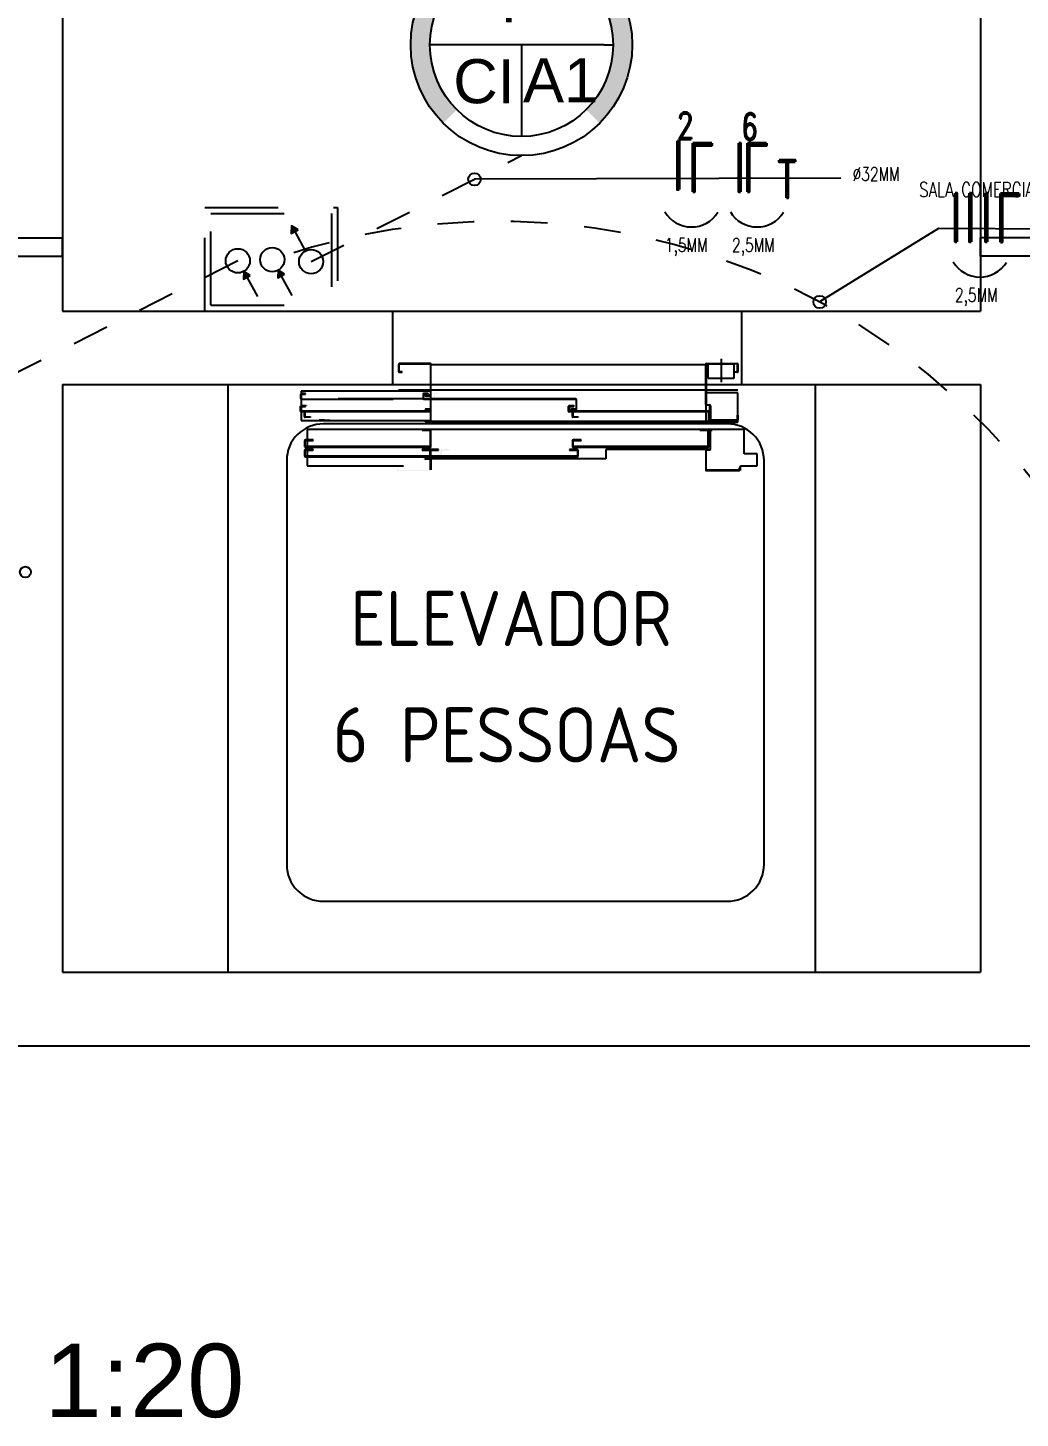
# Model space of a CAD drawing. Header units: metres. Extents: x 2999 to 3164, y 1641 to 1678.
# Drawn here: x 3031.11 to 3033.813, y 1668.473 to 1672.259 of the extents above; entities that cross this region are included whole.
import ezdxf
from ezdxf.enums import TextEntityAlignment as Align

# ---------------------------------------------------------------- set-up
doc = ezdxf.new("R2010")
doc.units = ezdxf.units.M
for name, pattern in [('CENTER', [2, 1.25, -0.25, 0.25, -0.25]), ('CONTORNO_QUADRO_T', [0.35, 0.2, -0.15]), ('DASHDOT', [1, 0.5, -0.25, 0, -0.25]), ('HIDDEN', [0.375, 0.25, -0.125])]:
    doc.linetypes.add(name, pattern=pattern)
for name, color, linetype in [('BLOCOS', 1, 'Continuous'), ('ELE-TEXTO04', 4, 'CONTORNO_QUADRO_T'), ('ELETRODUTO EMBUTIDO LAJE PAREDE', 2, 'Continuous'), ('ELETRODUTO LUMINÁRIA', 3, 'Continuous'), ('ELETRODUTO TEXTO', 250, 'Continuous'), ('PAREDE', 4, 'Continuous'), ('QUADROS_E_CAIXAS', 7, 'Continuous'), ('VISTA', 251, 'Continuous')]:
    doc.layers.add(name, color=color, linetype=linetype)
doc.styles.add('GYN_Dispositivos', font='arial.ttf', dxfattribs={"height": 0.2})
doc.styles.add('ROMAND', font='romand__.ttf', dxfattribs={"width": 0.75})
doc.styles.get("Standard").update_dxf_attribs({"font": 'arial.ttf', "height": 0.2})
doc.styles.add('TCTABELA-TXT', font='isocp.shx')

# ---------------------------------------------------------------- blocks, each defined once
blk = doc.blocks.new('*U66')
h = blk.add_hatch(color=256)
h.paths.add_polyline_path([(0.3557, 0.3552), (0.2942, 0.2938, -0.198705), (0.4158, 0, -0.198998), (0.2939, -0.2941), (0.3554, -0.3556, 0.198983), (0.5027, 0, 0.198741)])
h.paths.add_polyline_path([(-0.2941, 0.2939), (-0.3556, 0.3554, 0.198841), (-0.5027, 0, 0.199084), (-0.3552, -0.3557), (-0.2938, -0.2942, -0.199119), (-0.4158, 0, -0.198827)])
for p, q in [((-0.3732, 0), (-0.4158, 0)), ((0.3732, 0), (-0.3732, 0)), ((0, 0), (0, -0.3732)), ((0.3732, 0), (0.4158, 0)), ((0, -0.3732), (0, -0.4158))]:
    blk.add_line(p, q)
for radius in [0.5027, 0.4158]:
    blk.add_circle((0, 0), radius)
at = {"color": 7, "style": 'GYN_Dispositivos'}
blk.add_attdef('P', text='', height=0.2, dxfattribs=at).set_placement((0, 0.1596), align=Align.BOTTOM_CENTER)
blk.add_attdef('CI', text='', height=0.2, dxfattribs=at).set_placement((-0.1596, 0), align=Align.TOP_RIGHT)
blk.add_attdef('CM', text='', height=0.2, dxfattribs=at).set_placement((0.1596, 0), align=Align.TOP_LEFT)
blk = doc.blocks.new('*U64')
blk.add_hatch(color=256).paths.add_polyline_path([(0.0389, 0.0389), (0.0723, 0.0479), (0.0478, 0.0724)])
blk.add_line((0.0601, 0.0601), (0.1308, 0.1308))
blk.add_lwpolyline([(0.0478, 0.0724), (0.0389, 0.0389), (0.0723, 0.0479)], close=True)
blk.add_circle((0, 0), 0.055)
blk = doc.blocks.new('*U60')
blk.add_hatch(color=256).paths.add_polyline_path([(-0.1308, -0.1308), (-0.0973, -0.1218), (-0.1219, -0.0974)])
blk.add_line((-0.1096, -0.1096), (-0.0389, -0.0389))
blk.add_lwpolyline([(-0.1219, -0.0974), (-0.1308, -0.1308), (-0.0973, -0.1218)], close=True)
blk.add_circle((0, 0), 0.055)

msp = doc.modelspace()

# ---------------------------------------------------------------- hatches: boundary and pattern name
at = {"layer": 'BLOCOS'}
h = msp.add_hatch(color=256, dxfattribs=at)
edge = h.paths.add_edge_path()
edge.add_line((3032.1921, 1671.2569), (3032.2063, 1671.2569))
edge.add_arc((3032.2063, 1671.2587), 0.00184, -90, 0)
edge.add_line((3032.2081, 1671.2587), (3032.2081, 1671.3428))
edge.add_arc((3032.2063, 1671.3428), 0.00184, 0, 90)
edge.add_line((3032.2063, 1671.3447), (3032.1221, 1671.3447))
edge.add_arc((3032.1221, 1671.3428), 0.00184, -270, -180)
edge.add_line((3032.1203, 1671.3428), (3032.1203, 1671.3226))
edge.add_arc((3032.1221, 1671.3226), 0.00184, -180, -90)
edge.add_line((3032.1221, 1671.3207), (3032.1299, 1671.3207))
edge.add_line((3032.1299, 1671.3207), (3032.1299, 1671.3219))
edge.add_line((3032.1299, 1671.3219), (3032.1221, 1671.3219))
edge.add_arc((3032.1221, 1671.3226), 0.000639, -180, -90, ccw=False)
edge.add_line((3032.1215, 1671.3226), (3032.1215, 1671.3428))
edge.add_arc((3032.1221, 1671.3428), 0.000639, -270, -180, ccw=False)
edge.add_line((3032.1221, 1671.3435), (3032.2063, 1671.3435))
edge.add_arc((3032.2063, 1671.3428), 0.000639, -360, -270, ccw=False)
edge.add_line((3032.2069, 1671.3428), (3032.2069, 1671.2587))
edge.add_arc((3032.2063, 1671.2587), 0.000639, -450, -360, ccw=False)
edge.add_line((3032.2063, 1671.2581), (3032.1921, 1671.2581))
edge.add_line((3032.1921, 1671.2581), (3032.1921, 1671.2569))
h = msp.add_hatch(color=256, dxfattribs=at)
edge = h.paths.add_edge_path()
edge.add_line((3033.0348, 1671.3219), (3033.0426, 1671.3219))
edge.add_arc((3033.0426, 1671.3226), 0.000639, -90, 0)
edge.add_line((3033.0432, 1671.3226), (3033.0432, 1671.3428))
edge.add_arc((3033.0426, 1671.3428), 0.000639, -360, -270)
edge.add_line((3033.0426, 1671.3435), (3032.9584, 1671.3435))
edge.add_arc((3032.9584, 1671.3428), 0.000639, -270, -180)
edge.add_line((3032.9578, 1671.3428), (3032.9578, 1671.2332))
edge.add_arc((3032.9584, 1671.2332), 0.000639, -180, -90)
edge.add_line((3032.9584, 1671.2325), (3032.9663, 1671.2325))
edge.add_arc((3032.9663, 1671.2295), 0.00303, -360, -270, ccw=False)
edge.add_line((3032.9694, 1671.2295), (3032.9694, 1671.1916))
edge.add_arc((3032.97, 1671.1916), 0.000639, -180, -90)
edge.add_line((3032.97, 1671.191), (3033.0426, 1671.191))
edge.add_arc((3033.0426, 1671.1916), 0.000639, -90, 0)
edge.add_line((3033.0432, 1671.1916), (3033.0432, 1671.2042))
edge.add_line((3033.0432, 1671.2042), (3033.0444, 1671.2042))
edge.add_line((3033.0444, 1671.2042), (3033.0444, 1671.1916))
edge.add_arc((3033.0426, 1671.1916), 0.00184, -90, 0, ccw=False)
edge.add_line((3033.0426, 1671.1898), (3032.97, 1671.1898))
edge.add_arc((3032.97, 1671.1916), 0.00184, -180, -90, ccw=False)
edge.add_line((3032.9682, 1671.1916), (3032.9682, 1671.2295))
edge.add_arc((3032.9663, 1671.2295), 0.00184, -360, -270)
edge.add_line((3032.9663, 1671.2313), (3032.9584, 1671.2313))
edge.add_arc((3032.9584, 1671.2332), 0.00184, -180, -90, ccw=False)
edge.add_line((3032.9566, 1671.2332), (3032.9566, 1671.3428))
edge.add_arc((3032.9584, 1671.3428), 0.00184, -270, -180, ccw=False)
edge.add_line((3032.9584, 1671.3447), (3033.0426, 1671.3447))
edge.add_arc((3033.0426, 1671.3428), 0.00184, -360, -270, ccw=False)
edge.add_line((3033.0444, 1671.3428), (3033.0444, 1671.3226))
edge.add_arc((3033.0426, 1671.3226), 0.00184, -90, 0, ccw=False)
edge.add_line((3033.0426, 1671.3207), (3033.0348, 1671.3207))
edge.add_line((3033.0348, 1671.3207), (3033.0348, 1671.3219))
at = {"layer": 'BLOCOS', "linetype": 'Continuous'}
h = msp.add_hatch(color=256, dxfattribs=at)
edge = h.paths.add_edge_path()
edge.add_arc((3032.2191, 1671.2602), 0.00239, -270, -180)
edge.add_line((3032.2167, 1671.2602), (3032.2167, 1671.2498))
edge.add_arc((3032.2191, 1671.2498), 0.00239, -180, -90)
edge.add_line((3032.2191, 1671.2474), (3032.6023, 1671.2474))
edge.add_arc((3032.6023, 1671.2462), 0.0012, -360, -270, ccw=False)
edge.add_line((3032.6035, 1671.2462), (3032.6035, 1671.2215))
edge.add_arc((3032.6023, 1671.2215), 0.0012, -90, 0, ccw=False)
edge.add_line((3032.6023, 1671.2203), (3032.5892, 1671.2203))
edge.add_line((3032.5892, 1671.2203), (3032.5892, 1671.2191))
edge.add_line((3032.5892, 1671.2191), (3032.6023, 1671.2191))
edge.add_arc((3032.6023, 1671.2215), 0.00239, -90, 0.0009)
edge.add_line((3032.6047, 1671.2215), (3032.6047, 1671.2462))
edge.add_arc((3032.6023, 1671.2462), 0.00239, -360, -270)
edge.add_line((3032.6023, 1671.2486), (3032.2191, 1671.2486))
edge.add_arc((3032.2191, 1671.2498), 0.0012, -180, -90, ccw=False)
edge.add_line((3032.2179, 1671.2498), (3032.2179, 1671.2602))
edge.add_arc((3032.2191, 1671.2603), 0.00116, -271.9125, -178.0875, ccw=False)
edge.add_line((3032.2191, 1671.2614), (3032.2303, 1671.2614))
edge.add_line((3032.2303, 1671.2614), (3032.2303, 1671.2626))
edge.add_line((3032.2303, 1671.2626), (3032.2191, 1671.2626))
h = msp.add_hatch(color=256, dxfattribs=at)
edge = h.paths.add_edge_path()
edge.add_line((3032.5978, 1671.23), (3032.5978, 1671.229))
edge.add_line((3032.5978, 1671.229), (3032.5846, 1671.229))
edge.add_arc((3032.5846, 1671.2284), 0.000639, -270, -180)
edge.add_line((3032.584, 1671.2284), (3032.584, 1671.2144))
edge.add_arc((3032.5846, 1671.2144), 0.000639, -180, -90)
edge.add_line((3032.5846, 1671.2138), (3032.5926, 1671.2138))
edge.add_arc((3032.5926, 1671.212), 0.00176, -360, -270, ccw=False)
edge.add_line((3032.5944, 1671.212), (3032.5944, 1671.2001))
edge.add_arc((3032.595, 1671.2001), 0.000639, -180, -90)
edge.add_line((3032.595, 1671.1994), (3032.6094, 1671.1994))
edge.add_line((3032.6094, 1671.1994), (3032.6094, 1671.1985))
edge.add_line((3032.6094, 1671.1985), (3032.595, 1671.1985))
edge.add_arc((3032.595, 1671.2001), 0.0016, -180, -90, ccw=False)
edge.add_line((3032.5934, 1671.2001), (3032.5934, 1671.212))
edge.add_arc((3032.5926, 1671.212), 0.000798, 0, 90)
edge.add_line((3032.5926, 1671.2128), (3032.5846, 1671.2128))
edge.add_arc((3032.5846, 1671.2144), 0.0016, -180, -90, ccw=False)
edge.add_line((3032.583, 1671.2144), (3032.583, 1671.2284))
edge.add_arc((3032.5846, 1671.2284), 0.0016, -270, -180, ccw=False)
edge.add_line((3032.5846, 1671.23), (3032.5978, 1671.23))
h = msp.add_hatch(color=256, dxfattribs=at)
edge = h.paths.add_edge_path()
edge.add_arc((3032.5864, 1671.2266), 0.00239, -270, -180)
edge.add_line((3032.584, 1671.2266), (3032.584, 1671.2163))
edge.add_arc((3032.5864, 1671.2163), 0.00239, -180, -90)
edge.add_line((3032.5864, 1671.2139), (3032.9632, 1671.2139))
edge.add_arc((3032.9632, 1671.2127), 0.0012, -360, -270, ccw=False)
edge.add_line((3032.9644, 1671.2127), (3032.9644, 1671.1879))
edge.add_arc((3032.9632, 1671.1879), 0.0012, -450, -360, ccw=False)
edge.add_line((3032.9632, 1671.1867), (3032.95, 1671.1867))
edge.add_line((3032.95, 1671.1867), (3032.95, 1671.1855))
edge.add_line((3032.95, 1671.1855), (3032.9632, 1671.1855))
edge.add_arc((3032.9632, 1671.1879), 0.00239, -90, 0.0009)
edge.add_line((3032.9656, 1671.1879), (3032.9656, 1671.2127))
edge.add_arc((3032.9632, 1671.2127), 0.00239, 0, 90)
edge.add_line((3032.9632, 1671.2151), (3032.5864, 1671.2151))
edge.add_arc((3032.5864, 1671.2163), 0.0012, -180, -90, ccw=False)
edge.add_line((3032.5852, 1671.2163), (3032.5852, 1671.2266))
edge.add_arc((3032.5863, 1671.2267), 0.00116, -271.9125, -178.0875, ccw=False)
edge.add_line((3032.5864, 1671.2278), (3032.5975, 1671.2278))
edge.add_line((3032.5975, 1671.2278), (3032.5975, 1671.229))
edge.add_line((3032.5975, 1671.229), (3032.5864, 1671.229))
at = {"layer": 'BLOCOS'}
h = msp.add_hatch(color=256, dxfattribs=at)
edge = h.paths.add_edge_path()
edge.add_arc((3032.9617, 1671.1619), 0.000958, -359.9923, -270.0016, ccw=False)
edge.add_line((3032.9627, 1671.1619), (3032.9627, 1671.1198))
edge.add_arc((3032.9617, 1671.1198), 0.000958, -89.988, -0.012, ccw=False)
edge.add_line((3032.9617, 1671.1188), (3032.5962, 1671.1188))
edge.add_arc((3032.5962, 1671.1198), 0.000958, -179.9984, -90.0077, ccw=False)
edge.add_line((3032.5953, 1671.1198), (3032.5953, 1671.134))
edge.add_arc((3032.5962, 1671.134), 0.000958, -269.9923, -180.0016, ccw=False)
edge.add_line((3032.5962, 1671.1349), (3032.6173, 1671.1349))
edge.add_line((3032.6173, 1671.1349), (3032.6173, 1671.1369))
edge.add_line((3032.6173, 1671.1369), (3032.5962, 1671.1369))
edge.add_arc((3032.5962, 1671.134), 0.00287, -269.9958, -180.0002)
edge.add_line((3032.5934, 1671.134), (3032.5934, 1671.1198))
edge.add_arc((3032.5962, 1671.1198), 0.00287, -180.0027, -89.9973)
edge.add_line((3032.5962, 1671.1169), (3032.9627, 1671.1169))
edge.add_arc((3032.9627, 1671.1188), 0.00192, -89.4879, 0.0032)
edge.add_line((3032.9646, 1671.1188), (3032.9646, 1671.1619))
edge.add_arc((3032.9617, 1671.1619), 0.00287, -359.9978, -270.0022)
edge.add_line((3032.9617, 1671.1648), (3032.9406, 1671.1648))
edge.add_line((3032.9406, 1671.1648), (3032.9406, 1671.1629))
edge.add_line((3032.9406, 1671.1629), (3032.9617, 1671.1629))
h = msp.add_hatch(color=256, dxfattribs=at)
edge = h.paths.add_edge_path()
edge.add_arc((3032.9711, 1671.1622), 0.00255, -269.9981, -180.0046)
edge.add_line((3032.9686, 1671.1622), (3032.9686, 1671.1118))
edge.add_arc((3032.9673, 1671.1118), 0.00128, -88.348, -1.652, ccw=False)
edge.add_line((3032.9673, 1671.1105), (3032.9591, 1671.1105))
edge.add_arc((3032.9591, 1671.108), 0.00256, -269.9935, -180.0065)
edge.add_line((3032.9566, 1671.108), (3032.9566, 1671.0554))
edge.add_arc((3032.959, 1671.0554), 0.00239, -180, -90)
edge.add_line((3032.959, 1671.053), (3033.0468, 1671.053))
edge.add_arc((3033.0468, 1671.0554), 0.00239, -88.899, 0.0051)
edge.add_line((3033.0492, 1671.0554), (3033.0492, 1671.061))
edge.add_line((3033.0492, 1671.061), (3033.048, 1671.061))
edge.add_line((3033.048, 1671.061), (3033.048, 1671.0554))
edge.add_arc((3033.0468, 1671.0554), 0.0012, -87.7204, -0.0264, ccw=False)
edge.add_line((3033.0468, 1671.0542), (3032.9591, 1671.0542))
edge.add_arc((3032.9591, 1671.0554), 0.0012, -180, -90.5171, ccw=False)
edge.add_line((3032.9579, 1671.0554), (3032.9579, 1671.108))
edge.add_arc((3032.9591, 1671.108), 0.00128, -269.9958, -180.0087, ccw=False)
edge.add_line((3032.9591, 1671.1092), (3032.9673, 1671.1092))
edge.add_arc((3032.9673, 1671.1118), 0.00255, -89.8291, -1.1685)
edge.add_line((3032.9698, 1671.1117), (3032.9698, 1671.1622))
edge.add_arc((3032.9711, 1671.1622), 0.00128, -269.9926, -180.0165, ccw=False)
edge.add_line((3032.9711, 1671.1635), (3032.9744, 1671.1635))
edge.add_line((3032.9744, 1671.1635), (3032.9744, 1671.1648))
edge.add_line((3032.9744, 1671.1648), (3032.9711, 1671.1648))
h = msp.add_hatch(color=256, dxfattribs=at)
edge = h.paths.add_edge_path()
edge.add_line((3032.2057, 1671.053), (3032.1179, 1671.053))
edge.add_arc((3032.1179, 1671.0554), 0.00239, -180.0023, -90.0023, ccw=False)
edge.add_line((3032.1155, 1671.0554), (3032.1155, 1671.061))
edge.add_line((3032.1155, 1671.061), (3032.1167, 1671.061))
edge.add_line((3032.1167, 1671.061), (3032.1167, 1671.0554))
edge.add_arc((3032.1179, 1671.0554), 0.0012, -180.0044, -91.5618)
edge.add_line((3032.1179, 1671.0542), (3032.2057, 1671.0542))
edge.add_arc((3032.2057, 1671.0554), 0.0012, -89.9939, -0.0012)
edge.add_line((3032.2069, 1671.0554), (3032.2069, 1671.0826))
edge.add_arc((3032.2057, 1671.0826), 0.0012, -359.9988, -270.0109)
edge.add_line((3032.2057, 1671.0838), (3032.1921, 1671.0838))
edge.add_line((3032.1921, 1671.0838), (3032.1921, 1671.085))
edge.add_line((3032.1921, 1671.085), (3032.2057, 1671.085))
edge.add_arc((3032.2058, 1671.0827), 0.00231, -362.1651, -267.8349, ccw=False)
edge.add_line((3032.2081, 1671.0826), (3032.2081, 1671.0554))
edge.add_arc((3032.2057, 1671.0554), 0.0024, -449.8635, -359.9955, ccw=False)
h = msp.add_hatch(color=256, dxfattribs=at)
edge = h.paths.add_edge_path()
edge.add_arc((3032.6064, 1671.0934), 0.00287, -89.9944, -0.0056)
edge.add_line((3032.6093, 1671.0934), (3032.6093, 1671.1076))
edge.add_arc((3032.6064, 1671.1076), 0.00287, -359.9978, -270.0022)
edge.add_line((3032.6064, 1671.1105), (3032.5854, 1671.1105))
edge.add_line((3032.5854, 1671.1105), (3032.5854, 1671.1086))
edge.add_line((3032.5854, 1671.1086), (3032.6064, 1671.1086))
edge.add_arc((3032.6064, 1671.1076), 0.000958, -359.988, -270.012, ccw=False)
edge.add_line((3032.6074, 1671.1076), (3032.6074, 1671.0934))
edge.add_arc((3032.6064, 1671.0934), 0.000958, -89.9777, -0.0223, ccw=False)
edge.add_line((3032.6064, 1671.0925), (3032.2378, 1671.0925))
edge.add_arc((3032.2378, 1671.0934), 0.000958, -179.9777, -90.0223, ccw=False)
edge.add_line((3032.2368, 1671.0934), (3032.2368, 1671.1076))
edge.add_arc((3032.2378, 1671.1076), 0.000958, -269.988, -180.012, ccw=False)
edge.add_line((3032.2378, 1671.1086), (3032.2589, 1671.1086))
edge.add_line((3032.2589, 1671.1086), (3032.2589, 1671.1105))
edge.add_line((3032.2589, 1671.1105), (3032.2378, 1671.1105))
edge.add_arc((3032.2378, 1671.1076), 0.00287, -269.9978, -180.0022)
edge.add_line((3032.2349, 1671.1076), (3032.2349, 1671.0934))
edge.add_arc((3032.2378, 1671.0934), 0.00287, -179.9944, -90.0056)
edge.add_line((3032.2378, 1671.0906), (3032.6064, 1671.0906))

# ---------------------------------------------------------------- linework, layer by layer
for p, q in [((3031.6549, 1671.2873), (3031.6549, 1669.6873)), ((3033.2549, 1671.2873), (3033.2549, 1669.6873))]:
    msp.add_line(p, q)
at = {"layer": 'BLOCOS', "linetype": 'CENTER'}
msp.add_line((3032.9985, 1671.3572), (3032.9985, 1671.2942), dxfattribs=at)
at = {"layer": 'BLOCOS'}
for p, q in [((3032.1203, 1671.3428), (3032.1203, 1671.3226)), ((3032.1215, 1671.3226), (3032.1215, 1671.3428)), ((3032.2063, 1671.3447), (3032.1221, 1671.3447)), ((3032.1221, 1671.3435), (3032.2063, 1671.3435)), ((3032.1299, 1671.3219), (3032.1221, 1671.3219)), ((3032.1221, 1671.3207), (3032.1299, 1671.3207)), ((3032.1299, 1671.3207), (3032.1299, 1671.3219)), ((3032.2069, 1671.3428), (3032.2069, 1671.2587)), ((3032.2081, 1671.2587), (3032.2081, 1671.3428)), ((3032.2081, 1671.2513), (3032.2081, 1671.3419)), ((3032.2081, 1671.3419), (3032.9566, 1671.3419)), ((3032.9566, 1671.2332), (3032.9566, 1671.3428)), ((3032.9566, 1671.3419), (3032.9566, 1671.2151)), ((3032.9578, 1671.3428), (3032.9578, 1671.2332)), ((3032.9584, 1671.3447), (3033.0426, 1671.3447)), ((3033.0426, 1671.3435), (3032.9584, 1671.3435)), ((3033.0348, 1671.3219), (3033.0426, 1671.3219)), ((3033.0348, 1671.3207), (3033.0348, 1671.3219)), ((3033.0426, 1671.3207), (3033.0348, 1671.3207)), ((3033.0432, 1671.3226), (3033.0432, 1671.3428)), ((3033.0444, 1671.3428), (3033.0444, 1671.3226)), ((3032.2069, 1671.2696), (3031.8551, 1671.2696)), ((3031.8551, 1671.2696), (3031.8551, 1671.1898)), ((3032.1203, 1671.2728), (3033.0444, 1671.2728)), ((3032.2081, 1671.1866), (3032.2081, 1671.2728)), ((3032.1867, 1671.2602), (3032.1867, 1671.2498)), ((3032.1879, 1671.2498), (3032.1879, 1671.2602)), ((3032.2003, 1671.2626), (3032.1891, 1671.2626)), ((3032.1891, 1671.2614), (3032.2003, 1671.2614)), ((3032.6023, 1671.2486), (3032.1891, 1671.2486)), ((3032.1891, 1671.2474), (3032.6023, 1671.2474)), ((3032.2063, 1671.2581), (3032.1921, 1671.2581)), ((3032.1921, 1671.2581), (3032.1921, 1671.2569)), ((3032.1921, 1671.2569), (3032.2063, 1671.2569)), ((3032.2003, 1671.2614), (3032.2003, 1671.2626)), ((3032.6035, 1671.2462), (3032.6035, 1671.2215)), ((3032.6047, 1671.2215), (3032.6047, 1671.2462)), ((3033.0444, 1671.2648), (3032.9578, 1671.2648)), ((3032.9584, 1671.2325), (3032.9663, 1671.2325)), ((3033.0444, 1671.185), (3033.0444, 1671.2648)), ((3031.8551, 1671.2138), (3031.8631, 1671.2138)), ((3031.8631, 1671.2128), (3031.8551, 1671.2128)), ((3032.2057, 1671.2151), (3031.8557, 1671.2151)), ((3031.8557, 1671.2139), (3032.2057, 1671.2139)), ((3031.8639, 1671.2001), (3031.8639, 1671.212)), ((3031.8649, 1671.212), (3031.8649, 1671.2001)), ((3031.8655, 1671.1994), (3031.8799, 1671.1994)), ((3031.8799, 1671.1985), (3031.8655, 1671.1985)), ((3031.8799, 1671.1994), (3031.8799, 1671.1985)), ((3032.2057, 1671.2203), (3032.1925, 1671.2203)), ((3032.1925, 1671.2203), (3032.1925, 1671.2191)), ((3032.1925, 1671.2191), (3032.2057, 1671.2191)), ((3032.2069, 1671.2127), (3032.2069, 1671.1879)), ((3032.2081, 1671.1879), (3032.2081, 1671.2127)), ((3032.583, 1671.2144), (3032.583, 1671.2284)), ((3032.584, 1671.2284), (3032.584, 1671.2144)), ((3032.584, 1671.2266), (3032.584, 1671.2163)), ((3032.5846, 1671.23), (3032.5978, 1671.23)), ((3032.5978, 1671.229), (3032.5846, 1671.229)), ((3032.5846, 1671.2138), (3032.5926, 1671.2138)), ((3032.5926, 1671.2128), (3032.5846, 1671.2128)), ((3032.5852, 1671.2163), (3032.5852, 1671.2266)), ((3032.5975, 1671.229), (3032.5864, 1671.229)), ((3032.5864, 1671.2278), (3032.5975, 1671.2278)), ((3032.9632, 1671.2151), (3032.5864, 1671.2151)), ((3032.5864, 1671.2139), (3032.9632, 1671.2139)), ((3032.6023, 1671.2203), (3032.5892, 1671.2203)), ((3032.5892, 1671.2203), (3032.5892, 1671.2191)), ((3032.5892, 1671.2191), (3032.6023, 1671.2191)), ((3032.5934, 1671.2001), (3032.5934, 1671.212)), ((3032.5944, 1671.212), (3032.5944, 1671.2001)), ((3032.595, 1671.1994), (3032.6094, 1671.1994)), ((3032.6094, 1671.1985), (3032.595, 1671.1985)), ((3032.5975, 1671.2278), (3032.5975, 1671.229)), ((3032.5978, 1671.23), (3032.5978, 1671.229)), ((3032.6094, 1671.1994), (3032.6094, 1671.1985)), ((3032.9566, 1671.2139), (3032.9566, 1671.1867)), ((3032.9663, 1671.2313), (3032.9584, 1671.2313)), ((3032.9644, 1671.2127), (3032.9644, 1671.1879)), ((3032.9656, 1671.1879), (3032.9656, 1671.2127)), ((3032.9682, 1671.1916), (3032.9682, 1671.2295)), ((3032.9694, 1671.2295), (3032.9694, 1671.1916)), ((3033.0432, 1671.1916), (3033.0432, 1671.2042)), ((3033.0432, 1671.2042), (3033.0444, 1671.2042)), ((3033.0444, 1671.2042), (3033.0444, 1671.1916)), ((3031.8551, 1671.1898), (3031.9331, 1671.1898)), ((3033.0612, 1671.1648), (3031.8709, 1671.1648)), ((3031.8709, 1671.1648), (3031.8709, 1671.0658)), ((3031.9331, 1671.1898), (3031.9046, 1671.1913)), ((3031.9052, 1671.1913), (3031.9067, 1671.1898)), ((3031.9067, 1671.1898), (3032.2069, 1671.1898)), ((3032.2052, 1671.1648), (3032.1841, 1671.1648)), ((3032.1841, 1671.1648), (3032.1841, 1671.1629)), ((3032.1841, 1671.1629), (3032.2052, 1671.1629)), ((3032.2057, 1671.1867), (3032.1925, 1671.1867)), ((3032.1925, 1671.1867), (3032.1925, 1671.1855)), ((3032.1925, 1671.1855), (3032.2057, 1671.1855)), ((3032.2062, 1671.1619), (3032.2062, 1671.1198)), ((3032.2081, 1671.185), (3032.2081, 1671.1866)), ((3032.2081, 1671.1866), (3032.9566, 1671.1866)), ((3032.95, 1671.1866), (3032.2081, 1671.1866)), ((3032.9566, 1671.185), (3032.2081, 1671.185)), ((3032.2081, 1671.1188), (3032.2081, 1671.1619)), ((3032.9617, 1671.1648), (3032.9406, 1671.1648)), ((3032.9406, 1671.1648), (3032.9406, 1671.1629)), ((3032.9406, 1671.1629), (3032.9617, 1671.1629)), ((3032.9632, 1671.1867), (3032.95, 1671.1867)), ((3032.95, 1671.1867), (3032.95, 1671.1855)), ((3032.95, 1671.1855), (3032.9632, 1671.1855)), ((3032.9566, 1671.1866), (3032.9566, 1671.185)), ((3032.9566, 1671.185), (3033.0444, 1671.185)), ((3032.9627, 1671.1619), (3032.9627, 1671.1198)), ((3032.9646, 1671.1188), (3032.9646, 1671.1619)), ((3032.9686, 1671.1622), (3032.9686, 1671.1118)), ((3032.9698, 1671.1117), (3032.9698, 1671.1622)), ((3032.97, 1671.191), (3033.0426, 1671.191)), ((3033.0426, 1671.1898), (3032.97, 1671.1898)), ((3032.9744, 1671.1648), (3032.9711, 1671.1648)), ((3032.9711, 1671.1635), (3032.9744, 1671.1635)), ((3032.9744, 1671.1635), (3032.9744, 1671.1648)), ((3033.0612, 1671.0985), (3033.0612, 1671.1648)), ((3031.8637, 1671.134), (3031.8637, 1671.1198)), ((3031.8656, 1671.1198), (3031.8656, 1671.134)), ((3031.8876, 1671.1369), (3031.8666, 1671.1369)), ((3031.8666, 1671.1349), (3031.8876, 1671.1349)), ((3032.2052, 1671.1188), (3031.8666, 1671.1188)), ((3031.8876, 1671.1349), (3031.8876, 1671.1369)), ((3032.5934, 1671.134), (3032.5934, 1671.1198)), ((3032.5953, 1671.1198), (3032.5953, 1671.134)), ((3032.6173, 1671.1369), (3032.5962, 1671.1369)), ((3032.5962, 1671.1349), (3032.6173, 1671.1349)), ((3032.9617, 1671.1188), (3032.5962, 1671.1188)), ((3032.6173, 1671.1349), (3032.6173, 1671.1369)), ((3031.8637, 1671.1076), (3031.8637, 1671.0934)), ((3031.8656, 1671.0934), (3031.8656, 1671.1076)), ((3031.8666, 1671.1169), (3032.2062, 1671.1169)), ((3031.8876, 1671.1105), (3031.8666, 1671.1105)), ((3031.8666, 1671.1086), (3031.8876, 1671.1086)), ((3032.2052, 1671.0925), (3031.8666, 1671.0925)), ((3031.8666, 1671.0906), (3032.2052, 1671.0906)), ((3031.8876, 1671.1086), (3031.8876, 1671.1105)), ((3032.2052, 1671.1105), (3032.1841, 1671.1105)), ((3032.1841, 1671.1105), (3032.1841, 1671.1086)), ((3032.1841, 1671.1086), (3032.2052, 1671.1086)), ((3032.1921, 1671.0838), (3032.1921, 1671.085)), ((3032.1921, 1671.085), (3032.2057, 1671.085)), ((3032.6844, 1671.085), (3032.1921, 1671.085)), ((3032.2057, 1671.0838), (3032.1921, 1671.0838)), ((3032.2049, 1671.1076), (3032.2049, 1671.0934)), ((3032.2062, 1671.1076), (3032.2062, 1671.0934)), ((3032.2068, 1671.0934), (3032.2068, 1671.1076)), ((3032.2069, 1671.0554), (3032.2069, 1671.0826)), ((3032.2069, 1671.0554), (3032.2069, 1671.0826)), ((3032.2289, 1671.1105), (3032.2078, 1671.1105)), ((3032.2078, 1671.1086), (3032.2289, 1671.1086)), ((3032.6064, 1671.0925), (3032.2078, 1671.0925)), ((3032.2078, 1671.0906), (3032.6064, 1671.0906)), ((3032.2081, 1671.0934), (3032.2081, 1671.1076)), ((3032.2081, 1671.0826), (3032.2081, 1671.0554)), ((3032.2289, 1671.1086), (3032.2289, 1671.1105)), ((3032.6064, 1671.1105), (3032.5854, 1671.1105)), ((3032.5854, 1671.1105), (3032.5854, 1671.1086)), ((3032.5854, 1671.1086), (3032.6064, 1671.1086)), ((3032.5962, 1671.1169), (3032.9627, 1671.1169)), ((3032.6074, 1671.1076), (3032.6074, 1671.0934)), ((3032.6093, 1671.0934), (3032.6093, 1671.1076)), ((3032.6093, 1671.1005), (3032.6093, 1671.1076)), ((3032.9591, 1671.1105), (3032.6844, 1671.1105)), ((3032.6844, 1671.1105), (3032.6844, 1671.085)), ((3032.9566, 1671.108), (3032.9566, 1671.0554)), ((3032.9579, 1671.0554), (3032.9579, 1671.108)), ((3032.9673, 1671.1105), (3032.9591, 1671.1105)), ((3032.9591, 1671.1092), (3032.9673, 1671.1092)), ((3033.0963, 1671.0985), (3033.0612, 1671.0985)), ((3033.0963, 1671.0658), (3033.0963, 1671.0985)), ((3031.8709, 1671.0658), (3032.1334, 1671.0658)), ((3032.959, 1671.053), (3033.0468, 1671.053)), ((3033.0468, 1671.0542), (3032.9591, 1671.0542)), ((3033.0492, 1671.061), (3033.048, 1671.061)), ((3033.048, 1671.061), (3033.048, 1671.0554)), ((3033.0492, 1671.0554), (3033.0492, 1671.061)), ((3033.0511, 1671.053), (3033.0511, 1671.0658)), ((3033.0511, 1671.0658), (3033.0963, 1671.0658))]:
    msp.add_line(p, q, dxfattribs=at)
at = {"layer": 'BLOCOS', "linetype": 'Continuous'}
for p, q in [((3032.9594, 1671.3451), (3033.0376, 1671.3451)), ((3032.9594, 1671.3435), (3032.9594, 1671.3451)), ((3033.0376, 1671.3435), (3032.9594, 1671.3435)), ((3032.9634, 1671.3435), (3033.0336, 1671.3435)), ((3032.9634, 1671.3036), (3032.9634, 1671.3435)), ((3033.0336, 1671.3435), (3033.0336, 1671.3036)), ((3033.0376, 1671.3451), (3033.0376, 1671.3435)), ((3033.0336, 1671.3036), (3032.9634, 1671.3036))]:
    msp.add_line(p, q, dxfattribs=at)
at = {"layer": 'BLOCOS', "linetype": 'HIDDEN'}
for p, q in [((3031.8533, 1671.2602), (3031.8533, 1671.2498)), ((3031.8545, 1671.2498), (3031.8545, 1671.2602)), ((3031.8669, 1671.2626), (3031.8557, 1671.2626)), ((3031.8557, 1671.2614), (3031.8669, 1671.2614)), ((3032.2057, 1671.2486), (3031.8557, 1671.2486)), ((3031.8557, 1671.2474), (3032.2057, 1671.2474)), ((3031.8669, 1671.2614), (3031.8669, 1671.2626)), ((3032.2069, 1671.2462), (3032.2069, 1671.2215)), ((3032.2081, 1671.2215), (3032.2081, 1671.2462)), ((3031.8533, 1671.2266), (3031.8533, 1671.2163)), ((3031.8535, 1671.2144), (3031.8535, 1671.2284)), ((3031.8545, 1671.2284), (3031.8545, 1671.2144)), ((3031.8545, 1671.2163), (3031.8545, 1671.2266)), ((3031.8551, 1671.23), (3031.8683, 1671.23)), ((3031.8683, 1671.229), (3031.8551, 1671.229)), ((3031.8669, 1671.229), (3031.8557, 1671.229)), ((3031.8557, 1671.2278), (3031.8669, 1671.2278)), ((3031.8669, 1671.2278), (3031.8669, 1671.229)), ((3031.8683, 1671.23), (3031.8683, 1671.229))]:
    msp.add_line(p, q, dxfattribs=at)
at = {"layer": 'BLOCOS'}
msp.add_lwpolyline([(3031.8154, 1671.0804), (3031.8154, 1669.9804, 0.414214), (3031.9154, 1669.8804), (3033.0154, 1669.8804, 0.414214), (3033.1154, 1669.9804), (3033.1154, 1671.0804, 0.414214), (3033.0154, 1671.1804), (3031.9154, 1671.1804, 0.414214)], format="xyb", close=True, dxfattribs=at)
for centre, radius, start, end in [((3032.1221, 1671.3428), 0.00184, 90, 180), ((3032.1221, 1671.3226), 0.00184, 180, 270), ((3032.1221, 1671.3428), 0.000639, 90, 180), ((3032.1221, 1671.3226), 0.000639, 180, 270), ((3032.2063, 1671.3428), 0.00184, 360, 90), ((3032.2063, 1671.3428), 0.000639, 360, 90), ((3032.9584, 1671.3428), 0.00184, 90, 180), ((3032.9584, 1671.3428), 0.000639, 90, 180), ((3033.0426, 1671.3428), 0.00184, 0, 90), ((3033.0426, 1671.3428), 0.000639, 0, 90), ((3033.0426, 1671.3226), 0.000639, 270, 360), ((3033.0426, 1671.3226), 0.00184, 270, 360), ((3032.1891, 1671.2602), 0.00239, 90, 180), ((3032.1891, 1671.2498), 0.00239, 180, 270), ((3032.1891, 1671.2603), 0.00116, 88.0875, 181.9125), ((3032.1891, 1671.2498), 0.0012, 180, 270), ((3032.2063, 1671.2587), 0.00184, 270, 0), ((3032.2063, 1671.2587), 0.000639, 270, 0), ((3032.6023, 1671.2462), 0.00239, 0, 90), ((3032.6023, 1671.2462), 0.0012, 0, 90), ((3032.9584, 1671.2332), 0.00184, 180, 270), ((3032.9584, 1671.2332), 0.000639, 180, 270), ((3032.9663, 1671.2295), 0.00303, 0, 90), ((3031.8557, 1671.2163), 0.00239, 180, 270), ((3031.8551, 1671.2144), 0.0016, 180, 270), ((3031.8557, 1671.2163), 0.0012, 180, 270), ((3031.8551, 1671.2144), 0.000639, 180, 270), ((3031.8631, 1671.212), 0.00176, 360, 90), ((3031.8631, 1671.212), 0.000798, 0, 90), ((3031.8655, 1671.2001), 0.0016, 180, 270), ((3031.8655, 1671.2001), 0.000639, 180, 270), ((3032.2057, 1671.2215), 0.0012, 270, 360), ((3032.2057, 1671.2215), 0.00239, 270, 0.0009), ((3032.2057, 1671.2127), 0.00239, 0, 90), ((3032.2057, 1671.2127), 0.0012, 360, 90), ((3032.5846, 1671.2284), 0.0016, 90, 180), ((3032.5846, 1671.2144), 0.0016, 180, 270), ((3032.5864, 1671.2266), 0.00239, 90, 180), ((3032.5846, 1671.2284), 0.000639, 90, 180), ((3032.5864, 1671.2163), 0.00239, 180, 270), ((3032.5846, 1671.2144), 0.000639, 180, 270), ((3032.5863, 1671.2267), 0.00116, 88.0875, 181.9125), ((3032.5864, 1671.2163), 0.0012, 180, 270), ((3032.5926, 1671.212), 0.00176, 360, 90), ((3032.5926, 1671.212), 0.000798, 0, 90), ((3032.595, 1671.2001), 0.0016, 180, 270), ((3032.595, 1671.2001), 0.000639, 180, 270), ((3032.6023, 1671.2215), 0.0012, 270, 360), ((3032.6023, 1671.2215), 0.00239, 270, 0.0009), ((3032.9632, 1671.2127), 0.00239, 360, 90), ((3032.9632, 1671.2127), 0.0012, 360, 90), ((3032.9663, 1671.2295), 0.00184, 0, 90), ((3031.9049, 1671.1909), 0.000439, 45.0026, 134.9974), ((3032.2052, 1671.1619), 0.00287, 0.0022, 89.9978), ((3032.2052, 1671.1619), 0.000958, 0.0077, 89.9984), ((3032.2057, 1671.1879), 0.0012, 270, 0), ((3032.2057, 1671.1879), 0.00239, 270, 0.0009), ((3032.9617, 1671.1619), 0.00287, 0.0022, 89.9978), ((3032.9617, 1671.1619), 0.000958, 0.0077, 89.9984), ((3032.9632, 1671.1879), 0.0012, 270, 0), ((3032.9632, 1671.1879), 0.00239, 270, 0.0009), ((3032.97, 1671.1916), 0.00184, 180, 270), ((3032.9711, 1671.1622), 0.00255, 90.0019, 179.9954), ((3032.97, 1671.1916), 0.000639, 180, 270), ((3032.9711, 1671.1622), 0.00128, 90.0074, 179.9835), ((3033.0426, 1671.1916), 0.000639, 270, 360), ((3033.0426, 1671.1916), 0.00184, 270, 360), ((3031.8666, 1671.134), 0.00287, 90.0042, 179.9998), ((3031.8666, 1671.1198), 0.00287, 179.9973, 270.0027), ((3031.8666, 1671.134), 0.000958, 90.0077, 179.9984), ((3031.8666, 1671.1198), 0.000958, 180.0016, 269.9923), ((3032.2052, 1671.1198), 0.000958, 270.012, 359.988), ((3032.2062, 1671.1188), 0.00192, 270.5121, 0.0032), ((3032.5962, 1671.134), 0.00287, 90.0042, 179.9998), ((3032.5962, 1671.1198), 0.00287, 179.9973, 270.0027), ((3032.5962, 1671.134), 0.000958, 90.0077, 179.9984), ((3032.5962, 1671.1198), 0.000958, 180.0016, 269.9923), ((3032.9617, 1671.1198), 0.000958, 270.012, 359.988), ((3032.9627, 1671.1188), 0.00192, 270.5121, 0.0032), ((3031.8666, 1671.1076), 0.00287, 90.0022, 179.9978), ((3031.8666, 1671.0934), 0.00287, 180.0022, 269.9978), ((3031.8666, 1671.1076), 0.000958, 90.004, 179.9915), ((3031.8666, 1671.0934), 0.000958, 180.012, 269.988), ((3032.2078, 1671.1076), 0.00287, 90.0022, 179.9978), ((3032.2078, 1671.0934), 0.00287, 180.0056, 269.9944), ((3032.2052, 1671.1076), 0.00287, 0.0022, 89.9978), ((3032.2052, 1671.1076), 0.000958, 0.012, 89.988), ((3032.2052, 1671.0934), 0.00287, 270.0056, 359.9944), ((3032.2052, 1671.0934), 0.000958, 270.0223, 359.9777), ((3032.2058, 1671.0827), 0.00231, 357.8349, 92.1651), ((3032.2057, 1671.0826), 0.0012, 0.0012, 89.9891), ((3032.2078, 1671.1076), 0.000958, 90.012, 179.988), ((3032.2078, 1671.0934), 0.000958, 180.0223, 269.9777), ((3032.6064, 1671.1076), 0.00287, 0.0022, 89.9978), ((3032.6064, 1671.1076), 0.000958, 0.012, 89.988), ((3032.6064, 1671.0934), 0.00287, 270.0056, 359.9944), ((3032.6064, 1671.0934), 0.000958, 270.0223, 359.9777), ((3032.9591, 1671.108), 0.00256, 90.0065, 179.9935), ((3032.9591, 1671.108), 0.00128, 90.0042, 179.9913), ((3032.9673, 1671.1118), 0.00128, 271.652, 358.348), ((3032.9673, 1671.1118), 0.00255, 270.1709, 358.8315), ((3032.959, 1671.0554), 0.00239, 180, 270), ((3032.9591, 1671.0554), 0.0012, 180, 269.4829), ((3033.0468, 1671.0554), 0.00239, 271.101, 0.0051), ((3033.0468, 1671.0554), 0.0012, 272.2796, 359.9736)]:
    msp.add_arc(centre, radius, start, end, dxfattribs=at)
at = {"layer": 'BLOCOS', "linetype": 'HIDDEN'}
for centre, radius, start, end in [((3031.8557, 1671.2602), 0.00239, 90, 180), ((3031.8557, 1671.2498), 0.00239, 180, 270), ((3031.8557, 1671.2603), 0.00116, 88.0875, 181.9125), ((3031.8557, 1671.2498), 0.0012, 180, 270), ((3032.2057, 1671.2462), 0.00239, 0, 90), ((3032.2057, 1671.2462), 0.0012, 0, 90), ((3031.8557, 1671.2266), 0.00239, 90, 180), ((3031.8551, 1671.2284), 0.0016, 90, 180), ((3031.8551, 1671.2284), 0.000639, 90, 180), ((3031.8557, 1671.2267), 0.00116, 88.0875, 181.9125)]:
    msp.add_arc(centre, radius, start, end, dxfattribs=at)
at = {"layer": 'ELETRODUTO EMBUTIDO LAJE PAREDE', "linetype": 'DASHDOT', "ltscale": 0.005}
for p, q in [((3031.882, 1671.6222), (3032.4549, 1671.9107)), ((3031.6824, 1671.6243), (3028.1924, 1669.8566))]:
    msp.add_line(p, q, dxfattribs=at)
msp.add_arc((3032.3906, 1669.8738), 1.8581, 359.4708, 109.3079, dxfattribs=at)
at = {"layer": 'ELETRODUTO TEXTO', "linetype": 'Continuous'}
for p, q in [((3033.3248, 1671.8493), (3032.327, 1671.8463)), ((3033.9144, 1671.71), (3033.5905, 1671.7122))]:
    msp.add_line(p, q, dxfattribs=at)
at = {"layer": 'ELETRODUTO TEXTO', "linetype": 'Continuous', "ltscale": 0.005}
msp.add_line((3033.5905, 1671.7122), (3033.2668, 1671.5123), dxfattribs=at)
for centre, radius in [((3032.327, 1671.8463), 0.017), ((3033.2668, 1671.5123), 0.017), ((3031.1039, 1670.7768), 0.0149)]:
    msp.add_circle(centre, radius, dxfattribs=at)
at = {"layer": 'ELETRODUTO TEXTO'}
for centre in [(3032.9177, 1671.8012), (3033.0964, 1671.8012), (3033.7035, 1671.6649)]:
    msp.add_arc(centre, 0.0848, 210.9889, 328.0806, dxfattribs=at)
at = {"layer": 'PAREDE', "linetype": 'Continuous'}
for p, q in [((3031.0049, 1671.6373), (3031.2049, 1671.6373)), ((3031.2049, 1671.6373), (3031.2049, 1671.4873)), ((3033.7049, 1671.6373), (3033.7049, 1671.4873)), ((3033.9049, 1671.6373), (3033.7049, 1671.6373)), ((3031.2049, 1671.2873), (3031.2049, 1669.6873)), ((3033.7049, 1671.2873), (3033.7049, 1669.6873))]:
    msp.add_line(p, q, dxfattribs=at)
at = {"layer": 'PAREDE'}
for p, q in [((3031.2049, 1671.4873), (3032.1049, 1671.4873)), ((3032.1049, 1671.2873), (3032.1049, 1671.4873)), ((3033.0549, 1671.4873), (3033.7049, 1671.4873)), ((3033.0549, 1671.2873), (3033.0549, 1671.4873)), ((3031.2049, 1671.2873), (3032.1049, 1671.2873)), ((3033.0549, 1671.2873), (3033.7049, 1671.2873)), ((3031.2049, 1669.6873), (3033.7049, 1669.6873)), ((3030.1299, 1669.4873), (3034.7799, 1669.4873))]:
    msp.add_line(p, q, dxfattribs=at)
at = {"layer": 'QUADROS_E_CAIXAS', "linetype": 'CONTORNO_QUADRO_T'}
for p, q in [((3031.5925, 1671.7695), (3031.9538, 1671.7695)), ((3031.5925, 1671.4873), (3031.5925, 1671.7695)), ((3031.9538, 1671.7695), (3031.9538, 1671.4873)), ((3031.609, 1671.7531), (3031.9374, 1671.7531)), ((3031.609, 1671.5038), (3031.609, 1671.7531)), ((3031.9374, 1671.7531), (3031.9374, 1671.5038)), ((3031.609, 1671.5038), (3031.9374, 1671.5038)), ((3031.5925, 1671.4873), (3031.9538, 1671.4873))]:
    msp.add_line(p, q, dxfattribs=at)
at = {"layer": 'VISTA', "linetype": 'Continuous'}
for p, q in [((3031.2049, 1672.5373), (3031.2049, 1671.6373)), ((3033.7049, 1672.5373), (3033.7049, 1671.6373)), ((3031.0049, 1671.6873), (3031.2049, 1671.6873)), ((3031.2049, 1671.6373), (3031.2049, 1671.6873)), ((3033.7049, 1671.6373), (3033.7049, 1671.6873)), ((3033.9049, 1671.6873), (3033.7049, 1671.6873))]:
    msp.add_line(p, q, dxfattribs=at)
at = {"layer": 'VISTA'}
for p, q in [((3032.1049, 1671.4873), (3033.0549, 1671.4873)), ((3032.1049, 1671.2873), (3033.0549, 1671.2873))]:
    msp.add_line(p, q, dxfattribs=at)

# ---------------------------------------------------------------- block references
at = {"layer": 'ELETRODUTO LUMINÁRIA'}
ref = msp.add_blockref('*U66', (3032.4549, 1672.2123), dxfattribs=dict(at, xscale=0.6000000000000001, yscale=0.6000000000000001, zscale=0.6000000000000001))
ref.add_attrib('P', 'P', dxfattribs={"layer": '0', "color": 7, "height": 0.12, "style": 'GYN_Dispositivos'}).set_placement((3032.4549, 1672.2376), align=Align.BOTTOM_CENTER)
ref.add_attrib('CI', 'CI', dxfattribs={"layer": '0', "color": 7, "height": 0.12, "style": 'GYN_Dispositivos'}).set_placement((3032.4367, 1672.1733), align=Align.TOP_RIGHT)
ref.add_attrib('CM', 'A1', dxfattribs={"layer": '0', "color": 7, "height": 0.12, "style": 'GYN_Dispositivos'}).set_placement((3032.459, 1672.176), align=Align.TOP_LEFT)
at = {"layer": 'ELETRODUTO LUMINÁRIA', "xscale": 0.599999999999697, "yscale": 0.599999999999697, "zscale": 0.599999999999697, "rotation": 253.8062464297775}
for name, p in [('*U60', (3031.882, 1671.6222)), ('*U64', (3031.6824, 1671.6243)), ('*U64', (3031.7762, 1671.6274))]:
    msp.add_blockref(name, p, dxfattribs=at)

# ---------------------------------------------------------------- texts
at = {"style": 'TCTABELA-TXT'}
for s, p in [('ELEVADOR', (3031.9887, 1670.5755)), ('6 PESSOAS', (3031.9406, 1670.2585))]:
    msp.add_text(s, height=0.15, dxfattribs=at).set_placement(p)
at = {"layer": 'ELE-TEXTO04', "linetype": 'Continuous', "ltscale": 0.005, "insert": (3024.1549, 1668.6758), "char_height": 0.2, "attachment_point": 1}
msp.add_mtext_dynamic_manual_height_columns('PLANTA ELÉTRICA - PAVIMENTO TIPO 8X - ESCALA 1:20', width=16.399357, gutter_width=1, heights=[0], dxfattribs=at)
at = {"layer": 'ELETRODUTO TEXTO', "style": 'ROMAND', "width": 0.75}
for s, height, p in [('2', 0.0737, (3032.8771, 1671.9331, -0.1692)), ('6', 0.0737, (3033.0523, 1671.9306)), ('T', 0.1032, (3033.1503, 1671.7645)), ('%%C32MM', 0.03685, (3033.3564, 1671.831)), ('SALA COMERCIAL TIPO 2', 0.04, (3033.5378, 1671.7863)), ('1,5MM', 0.03685, (3032.8452, 1671.6379)), ('2,5MM', 0.03685, (3033.028, 1671.6379)), ('2,5MM', 0.03685, (3033.6351, 1671.5015))]:
    msp.add_text(s, height=height, dxfattribs=at).set_placement(p, align=Align.BOTTOM_LEFT)
for p in [(3032.901, 1671.9908), (3033.068, 1671.9847), (3033.6573, 1671.8486), (3033.6963, 1671.8485), (3033.7401, 1671.8483)]:
    msp.add_text('I', height=0.1327, rotation=180, dxfattribs=at).set_placement(p, align=Align.BOTTOM_LEFT)
at = {"layer": 'ELETRODUTO TEXTO', "style": 'ROMAND', "text_generation_flag": 2, "width": 0.75}
for p in [(3032.9047, 1671.9845), (3033.0535, 1671.9842), (3033.7424, 1671.8477)]:
    msp.add_text('L', height=0.1327, rotation=180, dxfattribs=at).set_placement(p, align=Align.BOTTOM_LEFT)

doc.saveas('drawing.dxf')
